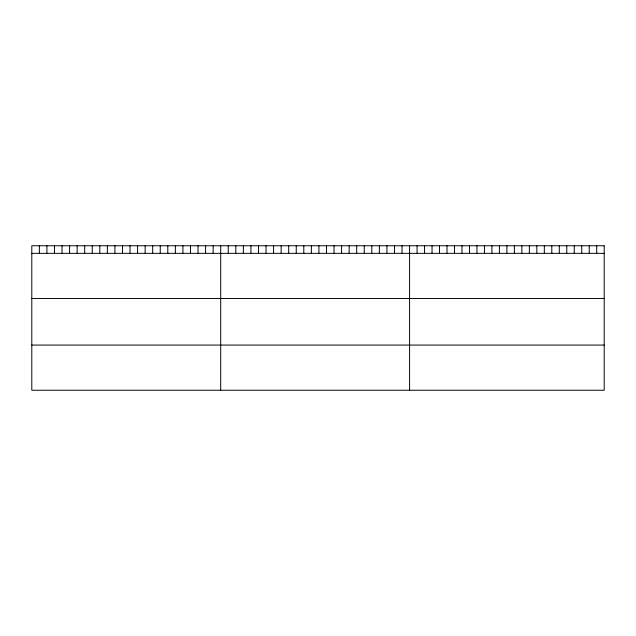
<?xml version="1.0" encoding="UTF-8"?>
<svg xmlns="http://www.w3.org/2000/svg" width="636" height="636" viewBox="0 0 636 636"><rect width="100%" height="100%" fill="white"/><g stroke="black" fill="none" stroke-linecap="round" stroke-linejoin="round"><path stroke-width="0.95" d="M31.8 253.351L604.2 253.351M31.8 298.523L604.2 298.523M31.8 345.07L604.2 345.07M596.711 245.758L596.711 253.351M589.23 245.758L589.23 253.351M581.741 245.758L581.741 253.351M574.26 245.758L574.26 253.351M566.771 245.758L566.771 253.351M559.29 245.758L559.29 253.351M551.802 245.758L551.802 253.351M544.321 245.758L544.321 253.351M536.832 245.758L536.832 253.351M529.351 245.758L529.351 253.351M521.862 245.758L521.862 253.351M514.381 245.758L514.381 253.351M506.892 245.758L506.892 253.351M499.403 245.758L499.403 253.351M491.922 245.758L491.922 253.351M484.433 245.758L484.433 253.351M476.952 245.758L476.952 253.351M469.463 245.758L469.463 253.351M461.982 245.758L461.982 253.351M454.494 245.758L454.494 253.351M447.013 245.758L447.013 253.351M439.524 245.758L439.524 253.351M432.043 245.758L432.043 253.351M424.554 245.758L424.554 253.351M417.073 245.758L417.073 253.351M409.584 245.758L409.584 390.242M402.031 245.758L402.031 253.351M394.471 245.758L394.471 253.351M386.919 245.758L386.919 253.351M379.358 245.758L379.358 253.351M371.806 245.758L371.806 253.351M364.253 245.758L364.253 253.351M356.693 245.758L356.693 253.351M349.14 245.758L349.14 253.351M341.58 245.758L341.58 253.351M334.027 245.758L334.027 253.351M326.475 245.758L326.475 253.351M318.914 245.758L318.914 253.351M311.362 245.758L311.362 253.351M303.801 245.758L303.801 253.351M296.249 245.758L296.249 253.351M288.696 245.758L288.696 253.351M281.136 245.758L281.136 253.351M273.583 245.758L273.583 253.351M266.023 245.758L266.023 253.351M258.47 245.758L258.47 253.351M250.918 245.758L250.918 253.351M243.357 245.758L243.357 253.351M235.805 245.758L235.805 253.351M228.245 245.758L228.245 253.351M220.692 245.758L220.692 390.242M213.14 245.758L213.14 253.351M205.579 245.758L205.579 253.351M198.027 245.758L198.027 253.351M190.466 245.758L190.466 253.351M182.914 245.758L182.914 253.351M175.361 245.758L175.361 253.351M167.801 245.758L167.801 253.351M160.248 245.758L160.248 253.351M152.688 245.758L152.688 253.351M145.135 245.758L145.135 253.351M137.583 245.758L137.583 253.351M130.022 245.758L130.022 253.351M122.47 245.758L122.47 253.351M114.909 245.758L114.909 253.351M107.357 245.758L107.357 253.351M99.804 245.758L99.804 253.351M92.244 245.758L92.244 253.351M84.691 245.758L84.691 253.351M77.131 245.758L77.131 253.351M69.578 245.758L69.578 253.351M62.026 245.758L62.026 253.351M54.465 245.758L54.465 253.351M46.913 245.758L46.913 253.351M39.352 245.758L39.352 253.351M604.2 245.758L31.8 245.758L31.8 390.242L604.2 390.242L604.2 245.758"/></g></svg>
